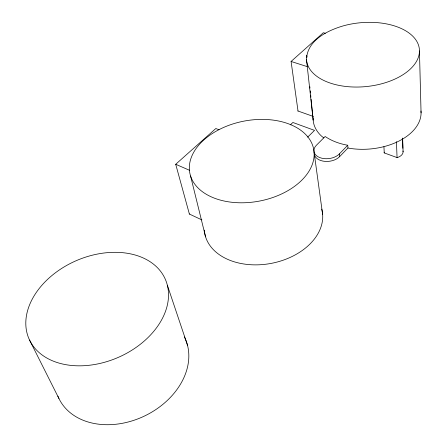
<?xml version="1.0" encoding="UTF-8"?>
<svg xmlns="http://www.w3.org/2000/svg" width="447" height="447" viewBox="0 0 447 447"><rect width="100%" height="100%" fill="white"/><g stroke="black" fill="none" stroke-linecap="round" stroke-linejoin="round"><path stroke-width="0.67" d="M313.224 118.874L313.179 120.087A54.093 33.324 -4.9 0 0 321.628 136.206L323.801 137.911M306.497 59.641C306.949 40.236 327.902 30.206 344.134 25.63A56.68 32.044 -5.6 0 1 417.85 43.426A56.68 32.044 -5.6 0 1 370.714 86.014A56.68 32.044 -5.6 0 1 306.497 59.641L313.179 120.087L311.09 99.245M314.448 154.846A13.946 9.018 -6.7 0 0 325.254 161.401A13.946 9.018 -6.7 0 0 339.659 156.606L347.962 147.974L347.738 145.247C339.737 143.845 331.875 141.096 325.148 136.491L316.392 145.264A13.986 9.013 -6.7 0 0 319.968 157.657A13.986 9.013 -6.7 0 0 339.39 153.897L347.738 145.247M307.642 137.162L314.526 130.379L292.869 122.478L290.394 124.842M189.388 214.046L175.705 164.284L215.828 128.529L218.98 129.764M298.02 111.018L291.086 61.457L323.332 32.726L325.315 33.301M384.135 152.164L384.252 152.924L397.065 157.579L398.188 157.26A9.493 6.129 -3.2 0 0 403.093 151.812L402.63 138.056M347.962 147.974L349.683 148.331A54.093 33.324 -4.9 0 0 420.979 110.996M291.086 61.457L307.167 66.609M297.836 110.957L313.313 116.449M175.705 164.284L189.651 170.335M189.204 213.962L201.91 219.918M29.547 340.055L58.931 398.5M167.346 285.214A74.386 52.724 -23.6 0 1 73.202 365.601A74.386 52.724 -23.6 0 1 50.936 276.375A74.386 52.724 -23.6 0 1 167.346 285.214L187.511 345.274M190.562 175.978L205.575 236.832M402.954 151.047L403.093 151.812M314.101 152.416A63.077 40.722 -10.8 0 1 222.936 200.753A63.077 40.722 -10.8 0 1 218.186 130.077A63.077 40.722 -10.8 0 1 314.101 152.416L322.639 214.504M306.843 56.775L306.698 55.467L306.893 57.434M339.39 153.897L339.659 156.606M309.832 86.735L309.972 88.126M310.252 90.903L310.464 92.987M310.671 95.071L310.883 97.161M383.923 146.728L384.252 152.924M396.433 141.665L397.065 157.579M402.535 138.598L402.859 148.281M419.448 50.952L421.063 112.879M184.382 336.949A69.872 52.986 -25.9 0 1 143.805 416.353A69.872 52.986 -25.9 0 1 57.892 396.148M321.739 209.107A59.786 41.75 -10.8 0 1 271.748 263.283A59.786 41.75 -10.8 0 1 204.525 232.155M204.435 231.479A59.786 41.75 -10.8 0 1 204.313 230.121"/></g></svg>
